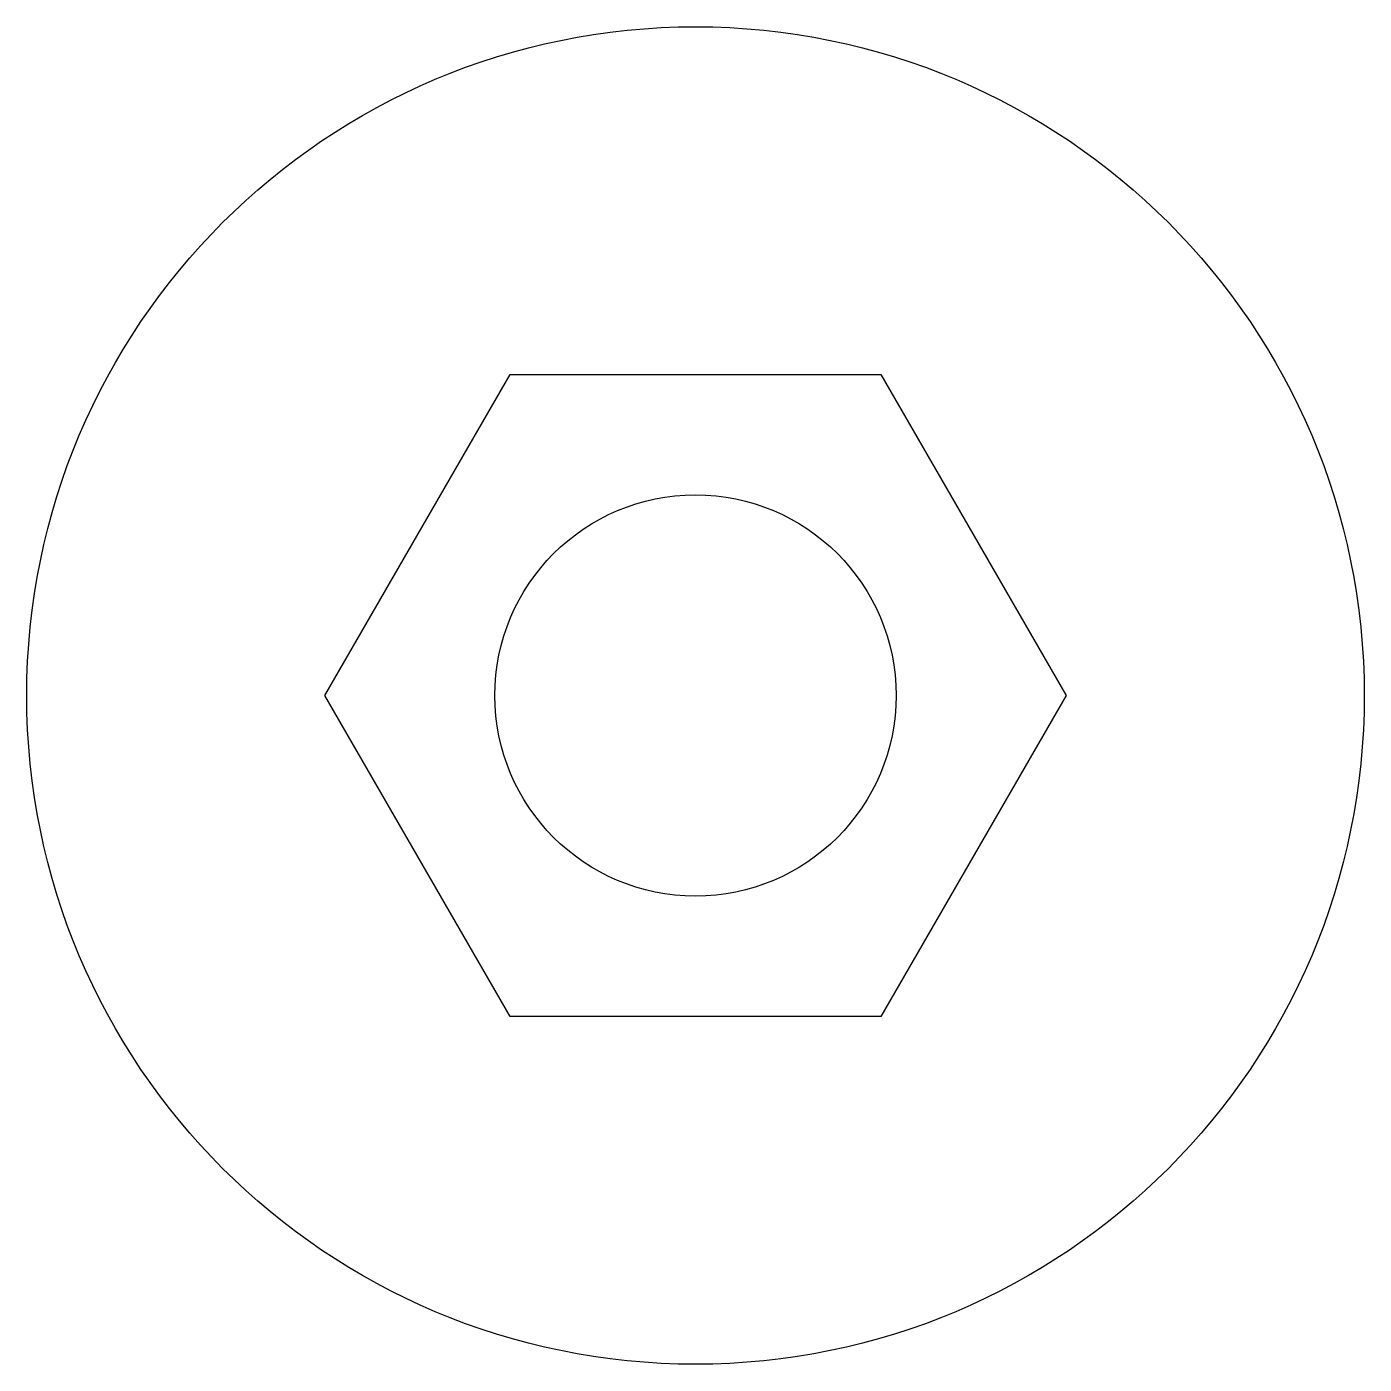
# Model space of a CAD drawing. Header units: millimetres. Extents: x -7.5 to 7.5, y -7.5 to 7.5.
import ezdxf

# ---------------------------------------------------------------- set-up
doc = ezdxf.new("R2010")
doc.units = ezdxf.units.MM
doc.layers.get('0').update_dxf_attribs({"linetype": 'CONTINUOUS'})

msp = doc.modelspace()

# ---------------------------------------------------------------- linework, layer by layer
msp.add_lwpolyline([(-4.157, 0), (-2.078, 3.6), (2.078, 3.6), (4.157, 0), (2.078, -3.6), (-2.078, -3.6)], close=True)
for radius in [7.5, 2.25]:
    msp.add_circle((0, 0), radius)

doc.saveas('drawing.dxf')
